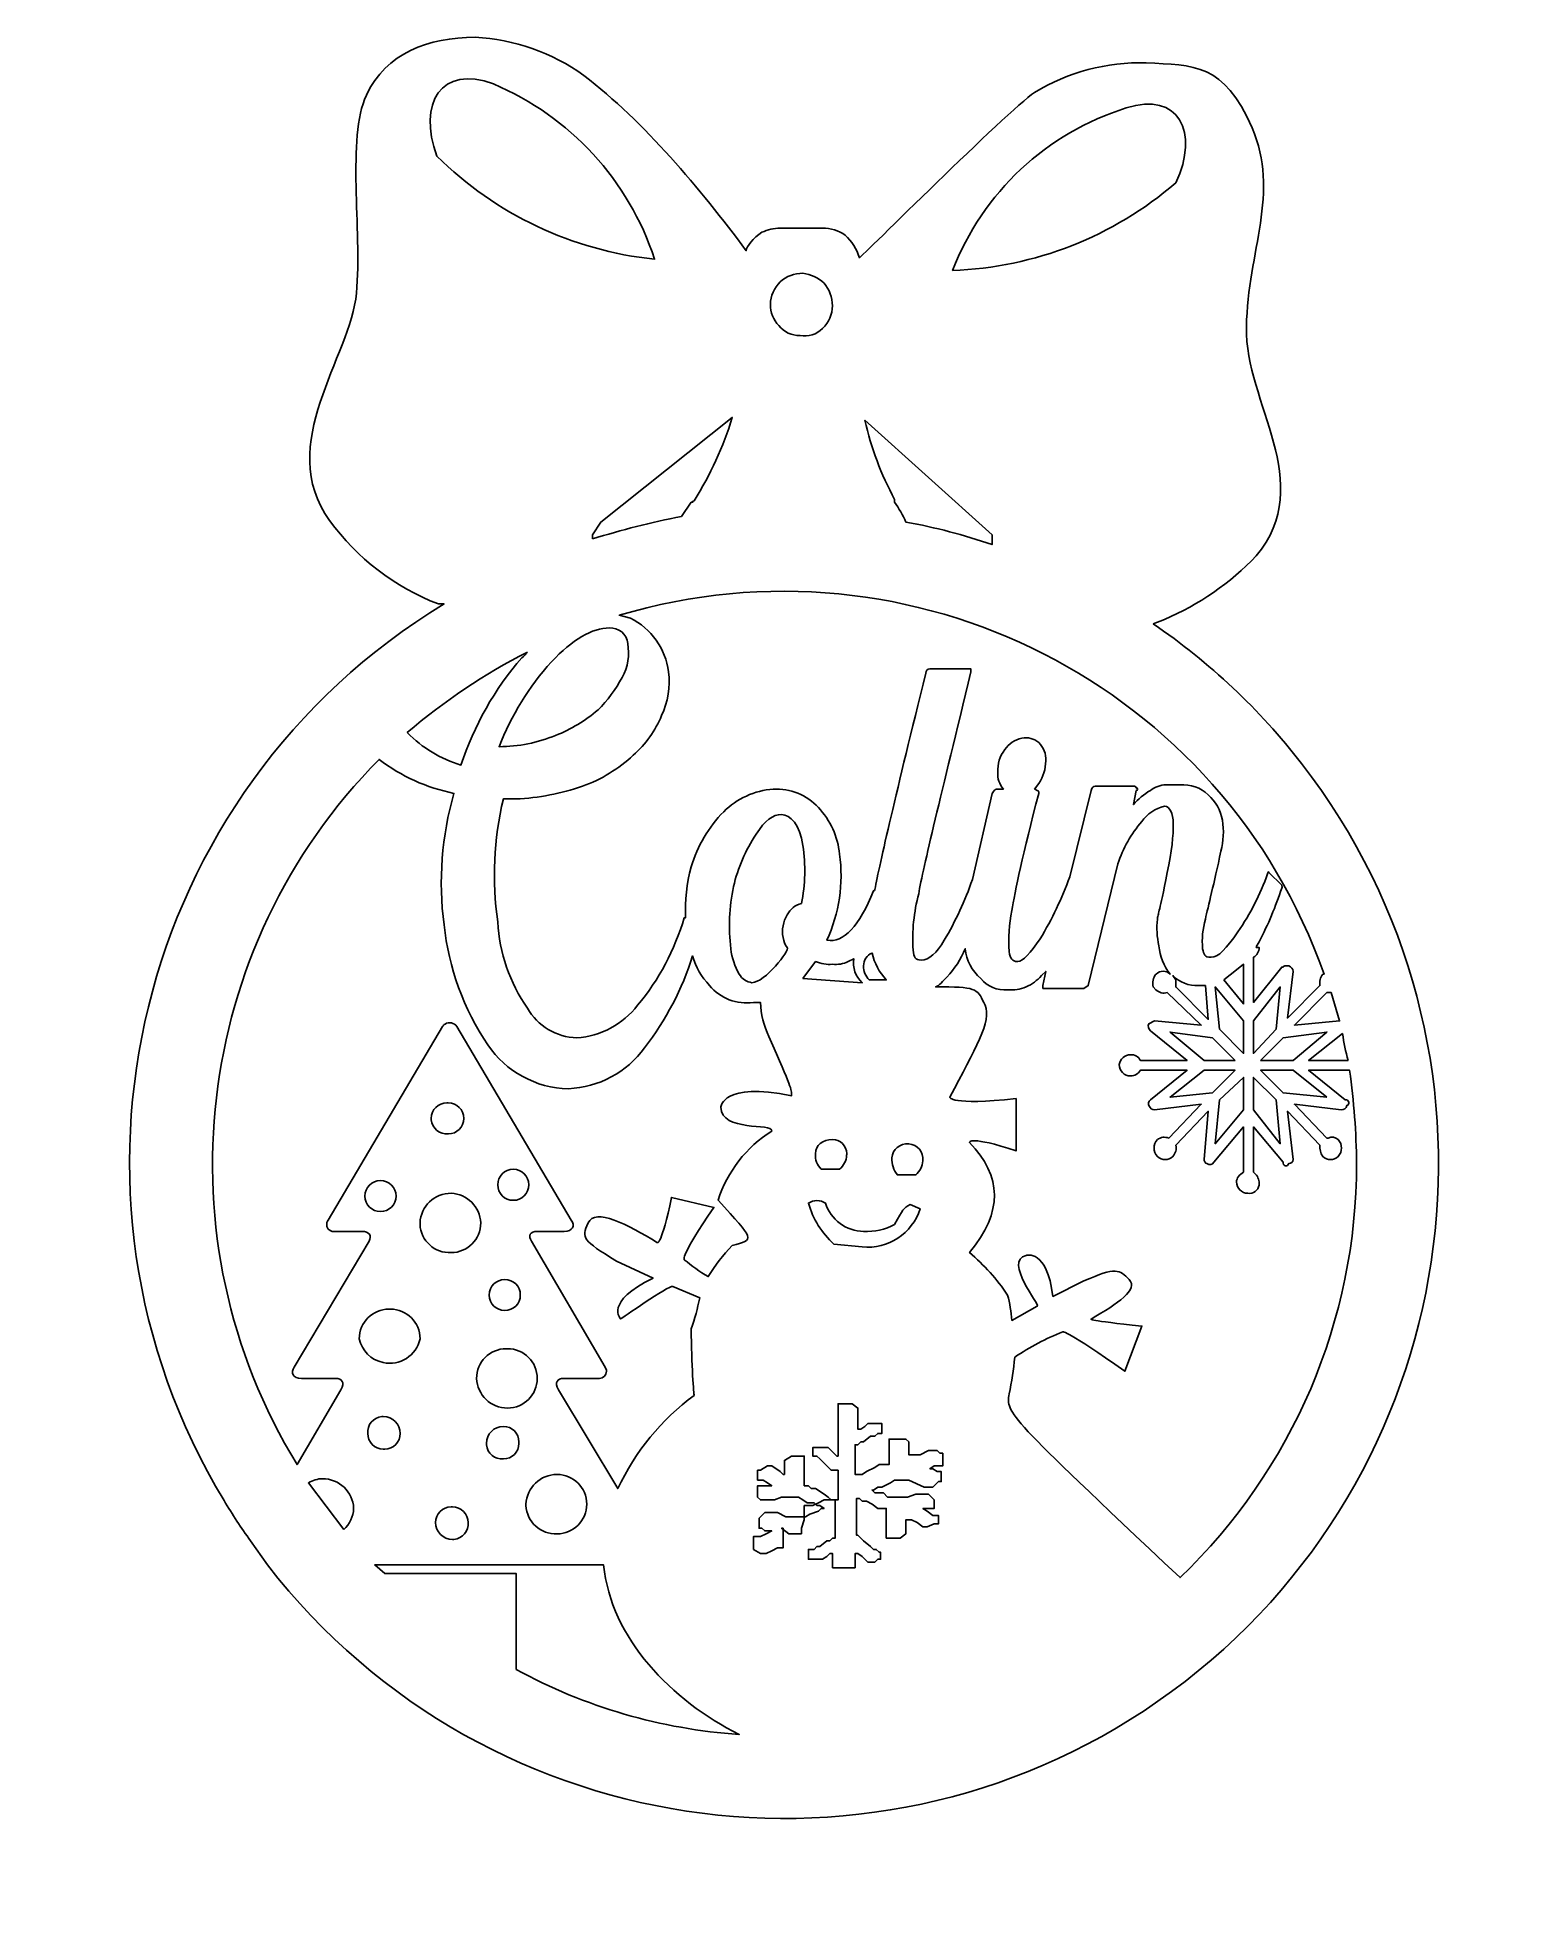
# Model space of a CAD drawing. Extents: x -6 to 99, y -6 to 126.
import ezdxf

# ---------------------------------------------------------------- set-up
doc = ezdxf.new("R2010")
doc.units = 0
doc.header["$MEASUREMENT"] = 0
doc.layers.add('LAYER_1', color=7, linetype='CONTINUOUS')

msp = doc.modelspace()

# ---------------------------------------------------------------- linework, layer by layer
at = {"layer": 'LAYER_1', "color": 178}
for points in [[(77.5, 59.4), (78.4, 60.1), (78.9, 60.5), (78.9, 57.7), (77.5, 59.4)], [(78.9, 56.5), (78.9, 54.2), (77.2, 55.9), (76.9, 58.9), (78.9, 56.5)], [(81.2, 55.9), (79.6, 54.2), (79.6, 56.5), (81.5, 58.9), (81.2, 55.9)], [(84.9, 58.5), (85.1, 58.5), (85.7, 56.5), (82.5, 56.2), (84.8, 58.5), (84.9, 58.5)], [(78.3, 53.7), (76.1, 53.7), (73.7, 55.7), (76.7, 55.3), (78.3, 53.7)], [(80.1, 53.7), (81.7, 55.3), (84.8, 55.7), (82.4, 53.7), (80.1, 53.7)], [(76.7, 51.4), (73.7, 51.1), (76.1, 53), (78.3, 53), (76.7, 51.4)], [(84.8, 51.1), (81.7, 51.4), (80.1, 53), (82.4, 53), (84.8, 51.1)], [(77.2, 50.9), (78.9, 52.5), (78.9, 50.2), (76.9, 47.8), (77.2, 50.9)], [(81.2, 50.9), (81.5, 47.8), (79.6, 50.2), (79.6, 52.5), (81.2, 50.9)], [(57.6, 25.2), (57.6, 25), (57, 25), (56.7, 24.8), (56.9, 24.8), (57.2, 24.6), (57.5, 24.6), (57.5, 23.9), (57.3, 23.9), (56.9, 23.5), (56.3, 23.5), (55.2, 24), (54.2, 24), (53.9, 23.8), (53.3, 23.5), (53, 23.5), (52.7, 23.3), (52.6, 23.3), (52.8, 23.1), (53.4, 23.1), (53.7, 22.8), (55.1, 22.8), (55.7, 23), (56.6, 23), (56.8, 22.8), (57, 22.6), (57, 22), (56.2, 22), (56.5, 21.8), (56.9, 21.5), (57.3, 21.5), (57.3, 20.9), (57, 20.9), (56.5, 20.7), (56.2, 20.7), (55.8, 21), (55.4, 21.2), (55, 21.2), (55, 20.2), (55, 20.2), (54.6, 19.9), (53.6, 19.9), (53.6, 22), (53, 22), (52.6, 22.3), (52.2, 22.5), (51.9, 22.5), (51.7, 22.7), (51.5, 22.7), (51.5, 20.1), (51.6, 20.1), (51.8, 19.9), (52, 19.7), (52.5, 19.3), (52.7, 19.1), (52.9, 19.1), (53.1, 18.9), (53.2, 18.9), (53.2, 18.4), (53, 18.4), (52.8, 18.2), (52.3, 18.2), (52.1, 18.4), (51.9, 18.6), (51.6, 18.8), (51.4, 18.8), (51.4, 17.8), (49.8, 17.8), (49.8, 18.8), (49.6, 18.8), (49.4, 18.6), (49.1, 18.4), (48.1, 18.4), (48.1, 19.1), (48.5, 19.1), (48.7, 19.3), (48.9, 19.3), (49.4, 19.7), (49.6, 19.7), (49.8, 19.9), (50, 19.9), (50, 22.6), (49.2, 22.6), (48.8, 22.4), (48.4, 22.2), (47.8, 22.2), (47.8, 21.2), (47.6, 20.6), (47.6, 20.2), (46.7, 20.2), (46.2, 20.6), (46.3, 20.6), (46.3, 19.2), (45.9, 19.2), (45.5, 19), (45.1, 18.8), (44.7, 18.8), (44.2, 19.1), (44.2, 19.1), (44.2, 20), (44.7, 20), (45.1, 20.2), (45.5, 20.4), (45, 20.4), (44.8, 20.6), (44.6, 20.6), (44.6, 21.3), (44.8, 21.5), (45, 21.7), (45.9, 21.7), (46.5, 21.4), (47.9, 21.4), (48.2, 21.6), (48.8, 21.8), (49, 22), (49.2, 22), (48.9, 22.2), (48.7, 22.2), (48.5, 22.4), (48, 22.4), (47.7, 22.6), (47.4, 22.8), (46.2, 22.8), (45.7, 22.6), (44.7, 22.6), (44.5, 22.8), (44.5, 23.6), (45.5, 23.6), (45.2, 23.8), (44.9, 24), (44.5, 24), (44.5, 24.7), (44.7, 24.7), (45.2, 25), (45.5, 25), (46.1, 24.6), (46.3, 24.4), (46.4, 24.4), (46.4, 25.4), (46.4, 25.4), (46.9, 25.7), (47.8, 25.7), (47.8, 23.6), (48.1, 23.6), (48.3, 23.4), (48.6, 23.4), (49.2, 23), (49.5, 22.8), (49.7, 22.6), (50.2, 22.6), (50.2, 24.7), (49.7, 24.7), (48.9, 25.5), (48.7, 25.7), (48.4, 25.7), (48.4, 26.3), (49.5, 26.3), (49.7, 26.1), (49.9, 25.9), (50.1, 25.7), (50.2, 25.7), (50.2, 29.4), (51.2, 29.4), (51.6, 29.1), (51.6, 29.1), (51.6, 28.9), (51.6, 28.9), (51.6, 27.6), (51.8, 27.6), (52.1, 27.8), (52.3, 28), (53.3, 28), (53.3, 27.3), (53, 27.3), (52.8, 27.1), (52.5, 27.1), (52, 26.7), (51.8, 26.7), (51.6, 26.5), (51.4, 26.5), (51.4, 26.3), (51.4, 26.3), (51.4, 24.4), (51.9, 24.4), (52.2, 24.6), (52.8, 24.9), (53.1, 25.1), (53.8, 25.1), (53.8, 26.9), (55, 26.9), (55.2, 26.7), (55.2, 26.7), (55.2, 25.8), (56, 25.8), (56.6, 26.1), (57.2, 26.1), (57.4, 25.9), (57.6, 25.9), (57.6, 25.4), (57.6, 25.2)]]:
    msp.add_lwpolyline(points, dxfattribs=at)
for points, knots in [([(72.5, 84.6), (72.5, 84.6), (73.3, 84.9), (73.3, 84.9), (73.3, 84.9), (73.3, 84.9), (73.3, 84.9), (75.75, 85.95), (77.96, 87.48), (79.8, 89.4), (84.1, 94.6), (79, 100.2), (79.1, 105.6), (79.2, 111), (81.5, 115.1), (79.5, 119.7), (77.5, 124.3), (75.4, 124.1), (72, 124.3), (69.22, 124.37), (66.48, 123.64), (64.1, 122.2), (62.1, 120.8), (51.8, 110.5), (51.7, 110.5), (51.52, 111.12), (51.18, 111.67), (50.7, 112.1), (50.23, 112.42), (49.67, 112.59), (49.1, 112.6), (49.1, 112.6), (46.1, 112.6), (46.1, 112.6), (45.65, 112.6), (45.21, 112.49), (44.8, 112.3), (44.2, 111.9), (43.7, 111.3), (43.7, 111), (40.4, 115.4), (36.5, 120.1), (32.2, 123.4), (29.94, 125.02), (27.27, 125.96), (24.5, 126.1), (21.2, 126.1), (18.2, 125), (16.8, 122), (15.4, 119), (16.5, 112.5), (16.1, 108), (15.7, 103.5), (10.3, 97.3), (14.2, 91.9), (16.15, 89.24), (18.82, 87.19), (21.9, 86), (21.9, 86), (22.3, 86), (22.3, 86), (0.48, 72.78), (-6.49, 44.37), (6.73, 22.55), (7.32, 21.57), (7.94, 20.63), (8.6, 19.7), (8.6, 19.7), (9.8, 18), (9.8, 18), (25.46, -2.21), (54.54, -5.9), (74.76, 9.76), (94.97, 25.42), (98.66, 54.5), (83, 74.72), (80.04, 78.54), (76.49, 81.87), (72.5, 84.6)], [0, 0, 0, 0, 1, 1, 1, 2, 2, 2, 3, 3, 3, 4, 4, 4, 5, 5, 5, 6, 6, 6, 7, 7, 7, 8, 8, 8, 9, 9, 9, 10, 10, 10, 11, 11, 11, 12, 12, 12, 13, 13, 13, 14, 14, 14, 15, 15, 15, 16, 16, 16, 17, 17, 17, 18, 18, 18, 19, 19, 19, 20, 20, 20, 21, 21, 21, 22, 22, 22, 23, 23, 23, 24, 24, 24, 25, 25, 25, 26, 26, 26, 26]), ([(21.8, 117.7), (20.4, 121.4), (22.1, 124.2), (25.8, 122.8), (31.22, 120.51), (35.38, 115.99), (37.2, 110.4), (31.38, 111), (25.95, 113.58), (21.8, 117.7)], [0, 0, 0, 0, 1, 1, 1, 2, 2, 2, 3, 3, 3, 3]), ([(70.6, 121.1), (74.3, 122.3), (75.8, 119.4), (74.1, 115.8), (69.69, 112), (64.12, 109.81), (58.3, 109.6), (60.42, 115.11), (64.96, 119.35), (70.6, 121.1)], [0, 0, 0, 0, 1, 1, 1, 2, 2, 2, 3, 3, 3, 3]), ([(46.1, 108.8), (46.54, 109.2), (47.11, 109.41), (47.7, 109.4), (48.26, 109.34), (48.79, 109.09), (49.2, 108.7), (49.58, 108.25), (49.79, 107.69), (49.8, 107.1), (49.78, 106.5), (49.53, 105.93), (49.1, 105.5), (48.68, 105.08), (48.08, 104.89), (47.5, 105), (46.92, 104.98), (46.36, 105.24), (46, 105.7), (45.62, 106.11), (45.4, 106.64), (45.4, 107.2), (45.42, 107.8), (45.67, 108.37), (46.1, 108.8)], [0, 0, 0, 0, 1, 1, 1, 2, 2, 2, 3, 3, 3, 4, 4, 4, 5, 5, 5, 6, 6, 6, 7, 7, 7, 8, 8, 8, 8]), ([(32.8, 90.6), (32.8, 90.6), (32.8, 90.9), (32.8, 90.9), (32.8, 90.9), (33.4, 91.8), (33.4, 91.8), (33.4, 91.8), (42.7, 99.2), (42.7, 99.2), (42.07, 97.12), (41.16, 95.14), (40, 93.3), (39.94, 93.3), (39.9, 93.26), (39.9, 93.2), (39.9, 93.2), (39.8, 93.2), (39.8, 93.2), (39.8, 93.2), (39.1, 92.2), (39.1, 92.2), (36.97, 91.77), (34.87, 91.24), (32.8, 90.6)], [0, 0, 0, 0, 1, 1, 1, 2, 2, 2, 3, 3, 3, 4, 4, 4, 5, 5, 5, 6, 6, 6, 7, 7, 7, 8, 8, 8, 8]), ([(61.1, 90.9), (61.1, 90.9), (61.1, 90.2), (61.1, 90.2), (59.11, 90.89), (57.07, 91.42), (55, 91.8), (54.77, 92.29), (54.5, 92.76), (54.2, 93.2), (54.2, 93.2), (54.2, 93.4), (54.2, 93.4), (53.24, 95.16), (52.53, 97.04), (52.1, 99), (52.1, 99), (61.1, 90.9), (61.1, 90.9)], [0, 0, 0, 0, 1, 1, 1, 2, 2, 2, 3, 3, 3, 4, 4, 4, 5, 5, 5, 6, 6, 6, 6]), ([(84.5, 59.8), (84.33, 59.57), (84.26, 59.28), (84.3, 59), (84.3, 59), (82, 56.7), (82, 56.7), (82, 56.7), (82.4, 60), (82.4, 60), (82.4, 60.2), (82.3, 60.3), (82.1, 60.4), (82.1, 60.4), (82, 60.4), (82, 60.4), (81.9, 60.4), (81.7, 60.4), (81.7, 60.3), (81.7, 60.3), (81.6, 60.3), (81.6, 60.3), (81.6, 60.3), (79.6, 57.8), (79.6, 57.8), (79.6, 57.8), (79.6, 61), (79.6, 61), (79.85, 61.14), (80, 61.41), (80, 61.7), (80, 61.7), (79.8, 61.7), (79.8, 61.7), (79.8, 61.8), (79.9, 61.9), (80, 62.1), (80.64, 63.32), (81.18, 64.59), (81.6, 65.9), (81.7, 66), (81.6, 66), (81.6, 66.1), (81.6, 66.1), (80.7, 67), (80.7, 67), (80.7, 67.1), (80.6, 67), (80.6, 66.9), (80.08, 65.45), (79.38, 64.07), (78.5, 62.8), (77.7, 61.6), (77.1, 61), (76.6, 61), (76.1, 61), (76.1, 61.2), (76, 61.6), (75.94, 62.31), (76, 63.02), (76.2, 63.7), (76.4, 64.6), (76.8, 66.2), (77.3, 68.5), (77.48, 69.22), (77.52, 69.97), (77.4, 70.7), (77.27, 71.39), (76.92, 72.03), (76.4, 72.5), (75.86, 73), (75.13, 73.25), (74.4, 73.2), (74.4, 73.2), (73.4, 73.2), (73.4, 73.2), (73, 73.19), (72.62, 73.05), (72.3, 72.8), (71.85, 72.53), (71.45, 72.19), (71.1, 71.8), (71.1, 71.8), (71.3, 72.8), (71.3, 72.8), (71.36, 72.8), (71.4, 72.84), (71.4, 72.9), (71.4, 72.96), (71.36, 73), (71.3, 73), (71.3, 73.1), (71.2, 73.1), (71.1, 73.1), (71.1, 73.1), (68.4, 73.1), (68.4, 73.1), (68.27, 73.1), (68.17, 73), (68.1, 72.8), (68.1, 72.8), (66.6, 66.7), (66.6, 66.7), (66.6, 66.7), (66.6, 66.7), (66.6, 66.7), (66.04, 65.17), (65.34, 63.7), (64.5, 62.3), (63.8, 61.3), (63.3, 60.7), (62.9, 60.7), (62.5, 60.7), (62.4, 60.9), (62.3, 61.4), (62.24, 62.37), (62.3, 63.35), (62.5, 64.3), (62.7, 65.6), (63.3, 68.4), (64.4, 72.6), (64.4, 72.7), (64.4, 72.8), (64.3, 72.8), (64.2, 72.8), (64.2, 72.9), (64.1, 72.9), (64.1, 72.9), (64.1, 72.9), (64.1, 72.9), (64.1, 72.9), (64.4, 73.3), (64.4, 73.3), (64.72, 73.77), (64.89, 74.33), (64.9, 74.9), (64.93, 75.38), (64.74, 75.86), (64.4, 76.2), (64.07, 76.48), (63.62, 76.59), (63.2, 76.5), (62.71, 76.39), (62.29, 76.11), (62, 75.7), (61.65, 75.24), (61.47, 74.68), (61.5, 74.1), (61.46, 73.66), (61.61, 73.23), (61.9, 72.9), (61.9, 72.9), (61.4, 72.9), (61.4, 72.9), (61.33, 72.9), (61.23, 72.8), (61.1, 72.6), (61.1, 72.6), (59.7, 66.5), (59.7, 66.5), (59.19, 65), (58.52, 63.56), (57.7, 62.2), (57.2, 61.3), (56.6, 60.8), (56.1, 60.8), (55.6, 60.8), (55.6, 61), (55.5, 61.5), (55.42, 62.85), (55.56, 64.2), (55.9, 65.5), (56.2, 67.3), (57.5, 72.5), (59.6, 81.2), (59.6, 81.2), (59.6, 81.4), (59.6, 81.4), (59.6, 81.4), (56.7, 81.4), (56.7, 81.4), (56.53, 81.4), (56.4, 81.27), (56.4, 81.1), (54.33, 72.7), (53.13, 67.6), (52.8, 65.8), (52.8, 65.74), (52.76, 65.7), (52.7, 65.7), (51.7, 63.2), (50.6, 62), (49.4, 62.2), (50.28, 64.11), (50.59, 66.22), (50.3, 68.3), (50.18, 69.54), (49.65, 70.7), (48.8, 71.6), (47.98, 72.48), (46.81, 72.96), (45.6, 72.9), (44.28, 72.8), (43.04, 72.23), (42.1, 71.3), (41.03, 70.21), (40.24, 68.87), (39.8, 67.4), (39.47, 66.23), (39.34, 65.01), (39.4, 63.8), (39.4, 63.8), (39.3, 63.8), (39.3, 63.8), (38.64, 61.53), (37.52, 59.42), (36, 57.6), (34.96, 56.26), (33.39, 55.42), (31.7, 55.3), (30.25, 55.35), (28.93, 56.14), (28.2, 57.4), (26.95, 59.2), (26.22, 61.31), (26.1, 63.5), (25.69, 66.4), (25.82, 69.35), (26.5, 72.2), (26.5, 72.2), (27.4, 72.2), (27.4, 72.2), (29, 72.28), (30.58, 72.58), (32.1, 73.1), (33.44, 73.58), (34.66, 74.33), (35.7, 75.3), (36.57, 76.07), (37.26, 77.03), (37.7, 78.1), (38.15, 79.07), (38.33, 80.14), (38.2, 81.2), (37.98, 82.83), (36.97, 84.26), (35.5, 85), (35.5, 85), (34.7, 85.2), (34.7, 85.2), (55.45, 91.39), (77.4, 80.22), (84.6, 59.8), (84.6, 59.8), (84.5, 59.8), (84.5, 59.8)], [0, 0, 0, 0, 1, 1, 1, 2, 2, 2, 3, 3, 3, 4, 4, 4, 5, 5, 5, 6, 6, 6, 7, 7, 7, 8, 8, 8, 9, 9, 9, 10, 10, 10, 11, 11, 11, 12, 12, 12, 13, 13, 13, 14, 14, 14, 15, 15, 15, 16, 16, 16, 17, 17, 17, 18, 18, 18, 19, 19, 19, 20, 20, 20, 21, 21, 21, 22, 22, 22, 23, 23, 23, 24, 24, 24, 25, 25, 25, 26, 26, 26, 27, 27, 27, 28, 28, 28, 29, 29, 29, 30, 30, 30, 31, 31, 31, 32, 32, 32, 33, 33, 33, 34, 34, 34, 35, 35, 35, 36, 36, 36, 37, 37, 37, 38, 38, 38, 39, 39, 39, 40, 40, 40, 41, 41, 41, 42, 42, 42, 43, 43, 43, 44, 44, 44, 45, 45, 45, 46, 46, 46, 47, 47, 47, 48, 48, 48, 49, 49, 49, 50, 50, 50, 51, 51, 51, 52, 52, 52, 53, 53, 53, 54, 54, 54, 55, 55, 55, 56, 56, 56, 57, 57, 57, 58, 58, 58, 59, 59, 59, 60, 60, 60, 61, 61, 61, 62, 62, 62, 63, 63, 63, 64, 64, 64, 65, 65, 65, 66, 66, 66, 67, 67, 67, 68, 68, 68, 69, 69, 69, 70, 70, 70, 71, 71, 71, 72, 72, 72, 73, 73, 73, 74, 74, 74, 75, 75, 75, 76, 76, 76, 77, 77, 77, 78, 78, 78, 79, 79, 79, 80, 80, 80, 81, 81, 81, 82, 82, 82, 83, 83, 83, 84, 84, 84, 85, 85, 85, 85]), ([(34, 84.3), (34.66, 84.36), (35.24, 83.87), (35.3, 83.21), (35.3, 83.21), (35.3, 83.2), (35.3, 83.2), (35.46, 82.38), (35.32, 81.53), (34.9, 80.8), (34.46, 79.95), (33.88, 79.17), (33.2, 78.5), (32.3, 77.74), (31.29, 77.13), (30.2, 76.7), (28.93, 76.18), (27.57, 75.91), (26.2, 75.9), (27.06, 78.11), (28.32, 80.14), (29.9, 81.9), (31.4, 83.5), (32.8, 84.3), (34, 84.3)], [0, 0, 0, 0, 1, 1, 1, 2, 2, 2, 3, 3, 3, 4, 4, 4, 5, 5, 5, 6, 6, 6, 7, 7, 7, 8, 8, 8, 8]), ([(28.2, 82.6), (28.1, 82.5), (28, 82.3), (27.8, 82.2), (25.88, 79.98), (24.42, 77.39), (23.5, 74.6), (22.06, 75.02), (20.75, 75.82), (19.7, 76.9), (22.3, 79.13), (25.15, 81.04), (28.2, 82.6)], [0, 0, 0, 0, 1, 1, 1, 2, 2, 2, 3, 3, 3, 4, 4, 4, 4]), ([(42.7, 40.6), (42.05, 39.93), (41.48, 39.2), (41, 38.4), (40.41, 38.76), (39.84, 39.16), (39.3, 39.6), (39.3, 39.6), (39, 39.8), (41.4, 43.3), (41.4, 43.3), (38.4, 44), (38.4, 44), (37.7, 40.6), (37.4, 40.8), (37.4, 40.8), (35.3, 42.1), (33, 43.3), (32.5, 42.2), (32, 41.1), (32.1, 41), (34.5, 39.5), (34.5, 39.5), (37.1, 38.3), (37.1, 38.3), (33.6, 36.6), (34.8, 35.4), (34.8, 35.4), (34.8, 35.4), (38.2, 37.8), (38.5, 37.7), (38.5, 37.7), (40.4, 36.9), (40.4, 36.9), (40.25, 36.15), (40.05, 35.42), (39.8, 34.7), (39.8, 32.2), (40, 30), (40, 30), (37.68, 28.28), (35.83, 26.01), (34.6, 23.4), (34.6, 23.4), (30.4, 30.4), (30.4, 30.4), (30.1, 30.9), (30.3, 31.2), (30.8, 31.2), (30.8, 31.2), (33.3, 31.2), (33.3, 31.2), (33.58, 31.2), (33.8, 31.42), (33.8, 31.7), (33.8, 31.81), (33.76, 31.91), (33.7, 32), (33.7, 32), (28.5, 40.9), (28.5, 40.9), (28.2, 41.3), (28.4, 41.6), (28.9, 41.6), (28.9, 41.6), (30.8, 41.6), (30.8, 41.6), (31.4, 41.6), (31.6, 42), (31.3, 42.4), (31.3, 42.4), (23.2, 56.1), (23.2, 56.1), (23.02, 56.38), (22.64, 56.45), (22.37, 56.27), (22.3, 56.22), (22.24, 56.17), (22.2, 56.1), (22.2, 56.1), (14.1, 42.4), (14.1, 42.4), (13.93, 42.18), (13.96, 41.87), (14.18, 41.7), (14.3, 41.6), (14.45, 41.57), (14.6, 41.6), (14.6, 41.6), (16.5, 41.6), (16.5, 41.6), (17, 41.6), (17.2, 41.3), (17, 40.9), (17, 40.9), (11.7, 32), (11.7, 32), (11.4, 31.6), (11.6, 31.2), (12.2, 31.2), (12.2, 31.2), (14.6, 31.2), (14.6, 31.2), (15.1, 31.2), (15.3, 30.9), (15, 30.4), (15, 30.4), (11.9, 25.1), (11.9, 25.1), (2.11, 41.08), (4.51, 61.69), (17.7, 75), (19.26, 73.81), (21.07, 72.99), (23, 72.6), (22.13, 69.58), (21.89, 66.42), (22.3, 63.3), (22.63, 60.26), (23.69, 57.34), (25.4, 54.8), (26.68, 52.9), (28.81, 51.74), (31.1, 51.7), (33.25, 51.79), (35.24, 52.85), (36.5, 54.6), (38.01, 56.55), (39.16, 58.75), (39.9, 61.1), (40.11, 60.31), (40.53, 59.59), (41.1, 59), (41.85, 58.09), (43.03, 57.63), (44.2, 57.8), (44.2, 57.8), (44.7, 57.8), (44.7, 57.8), (44.73, 56.97), (44.93, 56.15), (45.3, 55.4), (46.9, 51.7), (46.9, 51.7), (46.9, 51.2), (42, 52.2), (41.9, 50.4), (41.9, 50.4), (41.9, 48.6), (45.6, 49.3), (45.5, 48.7), (43.7, 47.56), (42.35, 45.83), (41.7, 43.8), (44.3, 41), (44.3, 41), (42.7, 40.6)], [0, 0, 0, 0, 1, 1, 1, 2, 2, 2, 3, 3, 3, 4, 4, 4, 5, 5, 5, 6, 6, 6, 7, 7, 7, 8, 8, 8, 9, 9, 9, 10, 10, 10, 11, 11, 11, 12, 12, 12, 13, 13, 13, 14, 14, 14, 15, 15, 15, 16, 16, 16, 17, 17, 17, 18, 18, 18, 19, 19, 19, 20, 20, 20, 21, 21, 21, 22, 22, 22, 23, 23, 23, 24, 24, 24, 25, 25, 25, 26, 26, 26, 27, 27, 27, 28, 28, 28, 29, 29, 29, 30, 30, 30, 31, 31, 31, 32, 32, 32, 33, 33, 33, 34, 34, 34, 35, 35, 35, 36, 36, 36, 37, 37, 37, 38, 38, 38, 39, 39, 39, 40, 40, 40, 41, 41, 41, 42, 42, 42, 43, 43, 43, 44, 44, 44, 45, 45, 45, 46, 46, 46, 47, 47, 47, 48, 48, 48, 49, 49, 49, 50, 50, 50, 51, 51, 51, 52, 52, 52, 52]), ([(86.9, 46.4), (86.91, 35.34), (82.39, 24.75), (74.4, 17.1), (62.1, 28.7), (62.1, 28.7), (62.3, 30.1), (62.49, 30.96), (62.62, 31.83), (62.7, 32.7), (63.77, 33.41), (64.91, 34.02), (66.1, 34.5), (66.1, 34.5), (66.4, 34.6), (70.5, 31.7), (70.5, 31.7), (71.7, 34.9), (71.7, 34.9), (67.8, 35.3), (68.1, 35.4), (68.1, 35.4), (70, 36.5), (71.5, 37.5), (70.8, 38.2), (70.1, 38.9), (69.9, 39.1), (67.6, 38.1), (67.6, 38.1), (65.4, 37), (65.4, 37), (65, 40.4), (63.5, 39.9), (63.5, 39.9), (61.9, 39.5), (64.5, 36.4), (64.3, 36.3), (64.3, 36.3), (62.5, 35.3), (62.5, 35.3), (62.45, 35.91), (62.35, 36.51), (62.2, 37.1), (61.44, 38.22), (60.53, 39.23), (59.5, 40.1), (61.9, 43), (61.8, 45.5), (59.5, 47.9), (59.5, 47.9), (59.5, 48.4), (62.8, 47.3), (62.8, 47.3), (62.8, 51), (62.8, 51), (58.1, 50.5), (58.1, 51.1), (58.1, 51.1), (59.9, 54.5), (61.1, 56.5), (60.6, 57.6), (60.1, 58.7), (60.1, 58.9), (57.6, 58.9), (57.6, 58.9), (57.1, 58.9), (57.1, 58.9), (57.4, 59), (57.6, 59.3), (57.9, 59.6), (58.45, 60.19), (58.89, 60.86), (59.2, 61.6), (59.2, 61.6), (59.2, 61.6), (59.2, 61.6), (59.27, 60.78), (59.67, 60.03), (60.3, 59.5), (60.75, 58.92), (61.47, 58.62), (62.2, 58.7), (62.64, 58.66), (63.09, 58.73), (63.5, 58.9), (63.92, 59.09), (64.29, 59.36), (64.6, 59.7), (64.6, 59.7), (64.9, 60), (64.9, 60), (64.9, 60), (64.7, 59), (64.7, 59), (64.7, 59), (64.7, 58.8), (64.7, 58.8), (64.7, 58.8), (67.6, 58.8), (67.6, 58.8), (67.6, 58.8), (67.9, 59), (67.9, 59), (67.9, 59), (70, 67.6), (70, 67.6), (70.36, 68.71), (70.93, 69.73), (71.7, 70.6), (72.08, 71.15), (72.65, 71.54), (73.3, 71.7), (74.1, 71.6), (74.1, 70), (73.5, 67), (72.9, 64), (72.9, 64.3), (72.8, 63.7), (72.73, 63.07), (72.77, 62.42), (72.9, 61.8), (72.98, 61.07), (73.26, 60.38), (73.7, 59.8), (73.43, 60.08), (72.99, 60.08), (72.71, 59.81), (72.71, 59.81), (72.7, 59.8), (72.7, 59.8), (72.49, 59.55), (72.42, 59.21), (72.5, 58.9), (72.5, 58.9), (72.7, 58.7), (72.7, 58.7), (72.91, 58.49), (73.22, 58.41), (73.5, 58.5), (73.5, 58.5), (73.5, 58.5), (73.5, 58.5), (73.5, 58.5), (75.9, 56.2), (75.9, 56.2), (75.9, 56.2), (72.6, 56.5), (72.6, 56.5), (72.6, 56.5), (72.2, 56.3), (72.2, 56.3), (72.2, 56.3), (72.2, 56.3), (72.2, 56.3), (72.11, 56.13), (72.15, 55.92), (72.3, 55.8), (72.3, 55.8), (74.9, 53.7), (74.9, 53.7), (74.9, 53.7), (71.6, 53.7), (71.6, 53.7), (71.47, 53.97), (71.19, 54.13), (70.9, 54.1), (70.49, 54.1), (70.15, 53.8), (70.1, 53.4), (70.1, 52.96), (70.46, 52.6), (70.9, 52.6), (70.9, 52.6), (70.9, 52.6), (70.9, 52.6), (71.19, 52.6), (71.46, 52.75), (71.6, 53), (71.6, 53), (74.9, 53), (74.9, 53), (74.9, 53), (72.3, 50.9), (72.3, 50.9), (72.2, 50.8), (72.1, 50.6), (72.2, 50.5), (72.2, 50.5), (72.2, 50.5), (72.2, 50.5), (72.3, 50.3), (72.4, 50.2), (72.6, 50.2), (72.6, 50.2), (75.9, 50.6), (75.9, 50.6), (75.9, 50.6), (73.6, 48.2), (73.6, 48.2), (73.6, 48.2), (73.6, 48.2), (73.6, 48.2), (73.33, 48.31), (73.03, 48.28), (72.8, 48.1), (72.49, 47.76), (72.49, 47.24), (72.8, 46.9), (73.11, 46.61), (73.59, 46.61), (73.9, 46.9), (74.09, 47.12), (74.17, 47.42), (74.1, 47.7), (74.1, 47.7), (76.4, 50.1), (76.4, 50.1), (76.4, 50.1), (76.1, 46.7), (76.1, 46.7), (76.1, 46.6), (76.2, 46.4), (76.3, 46.4), (76.3, 46.4), (76.3, 46.4), (76.3, 46.4), (76.5, 46.3), (76.7, 46.3), (76.8, 46.5), (76.8, 46.5), (78.9, 49), (78.9, 49), (78.9, 49), (78.9, 45.8), (78.9, 45.8), (78.6, 45.6), (78.4, 45.4), (78.4, 45.1), (78.4, 44.66), (78.76, 44.3), (79.2, 44.3), (79.2, 44.3), (79.2, 44.3), (79.2, 44.3), (79.58, 44.24), (79.94, 44.5), (80, 44.88), (80.01, 44.95), (80.01, 45.03), (80, 45.1), (79.97, 45.38), (79.83, 45.63), (79.6, 45.8), (79.6, 45.8), (79.6, 49), (79.6, 49), (79.6, 49), (81.7, 46.5), (81.7, 46.5), (81.67, 46.39), (81.74, 46.28), (81.85, 46.25), (81.96, 46.22), (82.07, 46.29), (82.1, 46.4), (82.1, 46.4), (82.1, 46.4), (82.1, 46.4), (82.27, 46.4), (82.4, 46.53), (82.4, 46.7), (82.4, 46.7), (82.4, 46.7), (82.4, 46.7), (82.4, 46.7), (82, 50.1), (82, 50.1), (82, 50.1), (84.3, 47.7), (84.3, 47.7), (84.3, 47.7), (84.3, 47.7), (84.3, 47.7), (84.28, 47.42), (84.35, 47.14), (84.5, 46.9), (84.81, 46.61), (85.29, 46.61), (85.6, 46.9), (85.91, 47.24), (85.91, 47.76), (85.6, 48.1), (85.41, 48.28), (85.13, 48.32), (84.9, 48.2), (84.9, 48.2), (84.8, 48.2), (84.8, 48.2), (84.8, 48.2), (82.5, 50.6), (82.5, 50.6), (82.5, 50.6), (85.8, 50.2), (85.8, 50.2), (86, 50.2), (86.2, 50.3), (86.2, 50.5), (86.2, 50.5), (86.2, 50.5), (86.2, 50.5), (86.31, 50.53), (86.38, 50.64), (86.35, 50.75), (86.32, 50.86), (86.21, 50.93), (86.1, 50.9), (86.1, 50.9), (83.5, 53), (83.5, 53), (83.5, 53), (86.4, 53), (86.4, 53), (86.72, 50.81), (86.88, 48.61), (86.9, 46.4)], [0, 0, 0, 0, 1, 1, 1, 2, 2, 2, 3, 3, 3, 4, 4, 4, 5, 5, 5, 6, 6, 6, 7, 7, 7, 8, 8, 8, 9, 9, 9, 10, 10, 10, 11, 11, 11, 12, 12, 12, 13, 13, 13, 14, 14, 14, 15, 15, 15, 16, 16, 16, 17, 17, 17, 18, 18, 18, 19, 19, 19, 20, 20, 20, 21, 21, 21, 22, 22, 22, 23, 23, 23, 24, 24, 24, 25, 25, 25, 26, 26, 26, 27, 27, 27, 28, 28, 28, 29, 29, 29, 30, 30, 30, 31, 31, 31, 32, 32, 32, 33, 33, 33, 34, 34, 34, 35, 35, 35, 36, 36, 36, 37, 37, 37, 38, 38, 38, 39, 39, 39, 40, 40, 40, 41, 41, 41, 42, 42, 42, 43, 43, 43, 44, 44, 44, 45, 45, 45, 46, 46, 46, 47, 47, 47, 48, 48, 48, 49, 49, 49, 50, 50, 50, 51, 51, 51, 52, 52, 52, 53, 53, 53, 54, 54, 54, 55, 55, 55, 56, 56, 56, 57, 57, 57, 58, 58, 58, 59, 59, 59, 60, 60, 60, 61, 61, 61, 62, 62, 62, 63, 63, 63, 64, 64, 64, 65, 65, 65, 66, 66, 66, 67, 67, 67, 68, 68, 68, 69, 69, 69, 70, 70, 70, 71, 71, 71, 72, 72, 72, 73, 73, 73, 74, 74, 74, 75, 75, 75, 76, 76, 76, 77, 77, 77, 78, 78, 78, 79, 79, 79, 80, 80, 80, 81, 81, 81, 82, 82, 82, 83, 83, 83, 84, 84, 84, 85, 85, 85, 86, 86, 86, 87, 87, 87, 88, 88, 88, 89, 89, 89, 90, 90, 90, 91, 91, 91, 92, 92, 92, 93, 93, 93, 94, 94, 94, 95, 95, 95, 96, 96, 96, 97, 97, 97, 98, 98, 98, 99, 99, 99, 100, 100, 100, 101, 101, 101, 102, 102, 102, 103, 103, 103, 104, 104, 104, 105, 105, 105, 106, 106, 106, 107, 107, 107, 108, 108, 108, 108]), ([(47.6, 64.8), (47.16, 64.7), (46.8, 64.4), (46.6, 64), (46.3, 63.52), (46.19, 62.95), (46.3, 62.4), (46.4, 62.1), (46.4, 61.9), (46.6, 61.7), (46.8, 61.5), (45, 59.2), (44.1, 59.2), (43.72, 59.25), (43.39, 59.47), (43.2, 59.8), (42.88, 60.35), (42.68, 60.97), (42.6, 61.6), (42.42, 63.07), (42.49, 64.55), (42.8, 66), (43.09, 67.32), (43.63, 68.58), (44.4, 69.7), (45, 70.7), (45.6, 71.1), (46.2, 71.1), (46.8, 71.1), (47.5, 70.4), (47.7, 68.9), (47.91, 67.54), (47.88, 66.15), (47.6, 64.8)], [0, 0, 0, 0, 1, 1, 1, 2, 2, 2, 3, 3, 3, 4, 4, 4, 5, 5, 5, 6, 6, 6, 7, 7, 7, 8, 8, 8, 9, 9, 9, 10, 10, 10, 11, 11, 11, 11]), ([(47.7, 59.5), (47.7, 59.5), (48.6, 60.7), (48.6, 60.7), (48.98, 60.54), (49.39, 60.47), (49.8, 60.5), (50.18, 60.46), (50.56, 60.53), (50.9, 60.7), (50.9, 60.7), (51.3, 60.9), (51.3, 60.9), (51.2, 60.27), (51.43, 59.63), (51.9, 59.2), (51.9, 59.2), (47.7, 59.5), (47.7, 59.5)], [0, 0, 0, 0, 1, 1, 1, 2, 2, 2, 3, 3, 3, 4, 4, 4, 5, 5, 5, 6, 6, 6, 6]), ([(52, 60.4), (52.01, 60.79), (52.24, 61.14), (52.6, 61.3), (52.77, 60.59), (53.11, 59.94), (53.6, 59.4), (53.6, 59.4), (52.4, 59.4), (52.4, 59.4), (52.13, 59.66), (51.98, 60.02), (52, 60.4)], [0, 0, 0, 0, 1, 1, 1, 2, 2, 2, 3, 3, 3, 4, 4, 4, 4]), ([(74.1, 59.4), (74.1, 59.4), (73.9, 59.7), (73.9, 59.7), (74.38, 59.22), (75.03, 58.97), (75.7, 59), (75.7, 59), (76.2, 59), (76.2, 59), (76.2, 59), (76.4, 56.6), (76.4, 56.6), (76.4, 56.6), (74.1, 58.9), (74.1, 58.9), (74.1, 58.9), (74.1, 58.9), (74.1, 58.9), (74.1, 58.9), (74.1, 59.4), (74.1, 59.4)], [0, 0, 0, 0, 1, 1, 1, 2, 2, 2, 3, 3, 3, 4, 4, 4, 5, 5, 5, 6, 6, 6, 7, 7, 7, 7]), ([(86.3, 53.7), (86.3, 53.7), (83.5, 53.7), (83.5, 53.7), (83.5, 53.7), (85.9, 55.6), (85.9, 55.6), (86, 54.96), (86.13, 54.32), (86.3, 53.7)], [0, 0, 0, 0, 1, 1, 1, 2, 2, 2, 3, 3, 3, 3]), ([(21.4, 49.6), (21.4, 50.21), (21.89, 50.7), (22.5, 50.7), (22.53, 50.7), (22.57, 50.7), (22.6, 50.7), (23.21, 50.7), (23.7, 50.21), (23.7, 49.6), (23.7, 48.99), (23.21, 48.5), (22.6, 48.5), (22.6, 48.5), (22.6, 48.5), (22.6, 48.5), (22, 48.44), (21.46, 48.89), (21.4, 49.5), (21.4, 49.53), (21.4, 49.57), (21.4, 49.6)], [0, 0, 0, 0, 1, 1, 1, 2, 2, 2, 3, 3, 3, 4, 4, 4, 5, 5, 5, 6, 6, 6, 7, 7, 7, 7]), ([(48.6, 47.1), (48.6, 47.7), (49.1, 48.1), (49.8, 48.1), (50.35, 48.1), (50.8, 47.66), (50.81, 47.11), (50.81, 47.07), (50.8, 47.03), (50.8, 47), (50.78, 46.61), (50.6, 46.25), (50.3, 46), (50.3, 46), (49, 46), (49, 46), (48.7, 46.28), (48.55, 46.69), (48.6, 47.1)], [0, 0, 0, 0, 1, 1, 1, 2, 2, 2, 3, 3, 3, 4, 4, 4, 5, 5, 5, 6, 6, 6, 6]), ([(54, 46.8), (54.05, 47.41), (54.59, 47.85), (55.19, 47.8), (55.19, 47.8), (55.2, 47.8), (55.2, 47.8), (55.81, 47.75), (56.25, 47.21), (56.2, 46.61), (56.2, 46.61), (56.2, 46.6), (56.2, 46.6), (56.17, 46.21), (55.99, 45.86), (55.7, 45.6), (55.7, 45.6), (54.4, 45.6), (54.4, 45.6), (54.13, 45.94), (53.99, 46.37), (54, 46.8)], [0, 0, 0, 0, 1, 1, 1, 2, 2, 2, 3, 3, 3, 4, 4, 4, 5, 5, 5, 6, 6, 6, 7, 7, 7, 7]), ([(17.8, 43), (17.19, 43), (16.7, 43.49), (16.7, 44.1), (16.7, 44.71), (17.19, 45.2), (17.8, 45.2), (17.8, 45.2), (17.8, 45.2), (17.8, 45.2), (18.41, 45.2), (18.9, 44.71), (18.9, 44.1), (18.9, 43.49), (18.41, 43), (17.8, 43), (17.8, 43), (17.8, 43), (17.8, 43)], [0, 0, 0, 0, 1, 1, 1, 2, 2, 2, 3, 3, 3, 4, 4, 4, 5, 5, 5, 6, 6, 6, 6]), ([(26.1, 44.9), (26.1, 45.51), (26.59, 46), (27.2, 46), (27.81, 46), (28.3, 45.51), (28.3, 44.9), (28.3, 44.29), (27.81, 43.8), (27.2, 43.8), (27.2, 43.8), (27.2, 43.8), (27.2, 43.8), (26.59, 43.8), (26.1, 44.29), (26.1, 44.9)], [0, 0, 0, 0, 1, 1, 1, 2, 2, 2, 3, 3, 3, 4, 4, 4, 5, 5, 5, 5]), ([(22.8, 44.3), (23.94, 44.25), (24.85, 43.34), (24.9, 42.2), (24.9, 41.04), (23.96, 40.1), (22.8, 40.1), (21.64, 40.04), (20.66, 40.94), (20.6, 42.1), (20.6, 42.13), (20.6, 42.17), (20.6, 42.2), (20.65, 43.38), (21.62, 44.3), (22.8, 44.3)], [0, 0, 0, 0, 1, 1, 1, 2, 2, 2, 3, 3, 3, 4, 4, 4, 5, 5, 5, 5]), ([(52, 41.6), (52.77, 41.56), (53.53, 41.73), (54.2, 42.1), (54.8, 43.2), (54.8, 43.2), (55.3, 43.5), (55.3, 43.5), (56, 43.2), (56, 43.2), (55.44, 41.44), (53.73, 40.32), (51.9, 40.5), (51.9, 40.5), (51.9, 40.5), (51.9, 40.5), (51.9, 40.5), (49.9, 40.7), (49.9, 40.7), (49.04, 41.48), (48.41, 42.48), (48.1, 43.6), (48.46, 43.84), (48.94, 43.84), (49.3, 43.6), (49.68, 42.43), (50.77, 41.62), (52, 41.6)], [0, 0, 0, 0, 1, 1, 1, 2, 2, 2, 3, 3, 3, 4, 4, 4, 5, 5, 5, 6, 6, 6, 7, 7, 7, 8, 8, 8, 9, 9, 9, 9]), ([(26.6, 38.2), (27.21, 38.2), (27.7, 37.71), (27.7, 37.1), (27.7, 36.49), (27.21, 36), (26.6, 36), (26.6, 36), (26.6, 36), (26.6, 36), (25.99, 36), (25.5, 36.49), (25.5, 37.1), (25.5, 37.71), (25.99, 38.2), (26.6, 38.2), (26.6, 38.2), (26.6, 38.2), (26.6, 38.2)], [0, 0, 0, 0, 1, 1, 1, 2, 2, 2, 3, 3, 3, 4, 4, 4, 5, 5, 5, 6, 6, 6, 6]), ([(18.5, 36.1), (19.66, 36.1), (20.6, 35.16), (20.6, 34), (20.34, 32.81), (19.17, 32.06), (17.98, 32.32), (17.14, 32.5), (16.48, 33.16), (16.3, 34), (16.3, 35.16), (17.24, 36.1), (18.4, 36.1), (18.43, 36.1), (18.47, 36.1), (18.5, 36.1)], [0, 0, 0, 0, 1, 1, 1, 2, 2, 2, 3, 3, 3, 4, 4, 4, 5, 5, 5, 5]), ([(26.8, 33.3), (27.96, 33.3), (28.9, 32.36), (28.9, 31.2), (28.9, 30.04), (27.96, 29.1), (26.8, 29.1), (25.62, 29.1), (24.65, 30.02), (24.6, 31.2), (24.6, 32.36), (25.54, 33.3), (26.7, 33.3), (26.73, 33.3), (26.77, 33.3), (26.8, 33.3)], [0, 0, 0, 0, 1, 1, 1, 2, 2, 2, 3, 3, 3, 4, 4, 4, 5, 5, 5, 5]), ([(16.9, 27.3), (16.84, 27.9), (17.29, 28.44), (17.9, 28.5), (17.93, 28.5), (17.97, 28.5), (18, 28.5), (18.66, 28.5), (19.2, 27.96), (19.2, 27.3), (19.2, 26.69), (18.71, 26.2), (18.1, 26.2), (18.07, 26.2), (18.03, 26.2), (18, 26.2), (17.39, 26.2), (16.9, 26.69), (16.9, 27.3)], [0, 0, 0, 0, 1, 1, 1, 2, 2, 2, 3, 3, 3, 4, 4, 4, 5, 5, 5, 6, 6, 6, 6]), ([(27.6, 26.6), (27.6, 25.99), (27.11, 25.5), (26.5, 25.5), (25.9, 25.44), (25.36, 25.89), (25.3, 26.5), (25.3, 26.53), (25.3, 26.57), (25.3, 26.6), (25.3, 27.26), (25.84, 27.8), (26.5, 27.8), (27.11, 27.8), (27.6, 27.31), (27.6, 26.7), (27.6, 26.67), (27.6, 26.63), (27.6, 26.6)], [0, 0, 0, 0, 1, 1, 1, 2, 2, 2, 3, 3, 3, 4, 4, 4, 5, 5, 5, 6, 6, 6, 6]), ([(15.2, 20.5), (15.2, 20.5), (12.7, 23.8), (12.7, 23.8), (13, 23.99), (13.35, 24.1), (13.7, 24.1), (14.88, 24.1), (15.85, 23.18), (15.9, 22), (15.88, 21.43), (15.63, 20.88), (15.2, 20.5)], [0, 0, 0, 0, 1, 1, 1, 2, 2, 2, 3, 3, 3, 4, 4, 4, 4]), ([(30.3, 24.4), (31.46, 24.4), (32.4, 23.46), (32.4, 22.3), (32.4, 21.14), (31.46, 20.2), (30.3, 20.2), (29.14, 20.14), (28.16, 21.04), (28.1, 22.2), (28.1, 22.23), (28.1, 22.27), (28.1, 22.3), (28.15, 23.48), (29.12, 24.4), (30.3, 24.4)], [0, 0, 0, 0, 1, 1, 1, 2, 2, 2, 3, 3, 3, 4, 4, 4, 5, 5, 5, 5]), ([(24, 21), (24.06, 20.4), (23.61, 19.86), (23, 19.8), (22.97, 19.8), (22.93, 19.8), (22.9, 19.8), (22.24, 19.8), (21.7, 20.34), (21.7, 21), (21.7, 21.61), (22.19, 22.1), (22.8, 22.1), (22.83, 22.1), (22.87, 22.1), (22.9, 22.1), (23.51, 22.1), (24, 21.61), (24, 21)], [0, 0, 0, 0, 1, 1, 1, 2, 2, 2, 3, 3, 3, 4, 4, 4, 5, 5, 5, 6, 6, 6, 6]), ([(27.4, 10.6), (27.4, 10.6), (27.4, 17.4), (27.4, 17.4), (27.4, 17.4), (18.1, 17.4), (18.1, 17.4), (18.1, 17.4), (17.4, 18), (17.4, 18), (17.4, 18), (33.6, 18), (33.6, 18), (34.1, 12.8), (38.4, 8.4), (43.2, 6), (37.66, 6.38), (32.27, 7.95), (27.4, 10.6)], [0, 0, 0, 0, 1, 1, 1, 2, 2, 2, 3, 3, 3, 4, 4, 4, 5, 5, 5, 6, 6, 6, 6])]:
    msp.add_open_spline(points, degree=3, knots=knots, dxfattribs=at)

doc.saveas('drawing.dxf')
